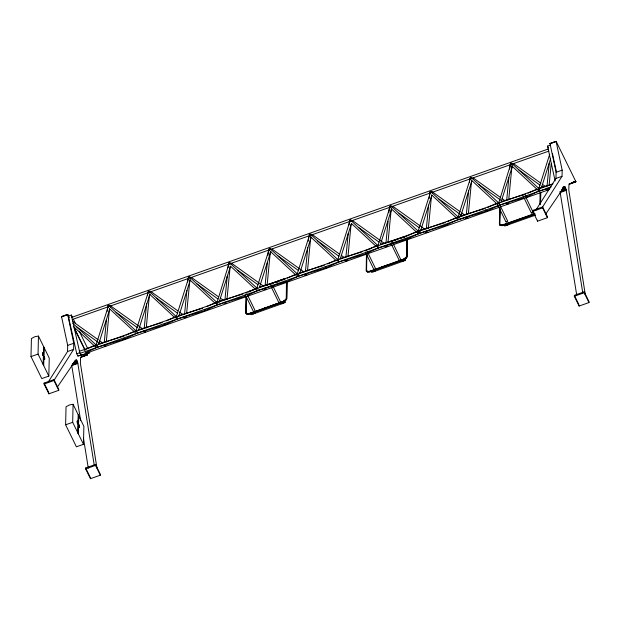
<?xml version="1.0" encoding="UTF-8"?>
<svg xmlns="http://www.w3.org/2000/svg" width="620" height="620" viewBox="0 0 620 620"><rect width="100%" height="100%" fill="white"/><g stroke="black" fill="none" stroke-linecap="round" stroke-linejoin="round"><path stroke-width="0.93" d="M303.854 274.412L305.42 275.528L305.575 273.738M466.279 218.511L464.721 217.574M506.641 204.251L506.804 202.639M547.011 189.991L547.189 188.116M246.078 296.608L245.838 312.604A4.588 2.147 -26 0 0 246.14 313.379L246.427 313.898M246.31 297.073L246.062 313.069A4.588 2.147 -26 0 0 246.373 313.844L248.643 314.294A4.588 2.147 -26 0 0 250.255 313.898L282.588 302.343A4.588 2.147 -26 0 0 284.208 301.584L286.517 299.499A4.588 2.147 -26 0 0 286.858 298.491L287.114 281.558M246.465 296.476L246.218 312.464A4.177 1.953 -26 0 0 246.721 313.348L248.116 313.619A4.177 1.953 -26 0 0 250.038 313.216L282.363 301.669A4.177 1.953 -26 0 0 284.293 300.692L285.712 299.413A4.177 1.953 -26 0 0 286.246 298.166L286.494 282.17M250.325 313.038L251.154 314.728L285.022 302.63L285.053 300.708M286.874 282.03L286.626 298.026A4.588 2.147 -26 0 1 286.293 299.034L283.983 301.119A4.588 2.147 -26 0 1 282.363 301.878L250.031 313.433A4.588 2.147 -26 0 1 248.411 313.829L246.14 313.379M366.459 253.448L366.195 270.374A4.588 2.147 -26 0 0 366.505 271.157L368.776 271.606A4.588 2.147 -26 0 0 370.396 271.204L402.721 259.656A4.588 2.147 -26 0 0 404.341 258.897L406.658 256.812A4.588 2.147 -26 0 0 406.991 255.804L407.255 238.871M366.683 253.913L366.42 270.839A4.588 2.147 -26 0 0 366.73 271.622L369.001 272.072A4.588 2.147 -26 0 0 370.621 271.669L402.946 260.121A4.588 2.147 -26 0 0 404.573 259.362L406.883 257.277A4.588 2.147 -26 0 0 407.216 256.262L407.479 239.335M366.823 254.246L366.583 270.243A4.177 1.953 -26 0 0 367.079 271.118L368.474 271.397A4.177 1.953 -26 0 0 370.396 270.994L402.721 259.439A4.177 1.953 -26 0 0 404.651 258.47L406.077 257.184A4.177 1.953 -26 0 0 406.604 255.936L406.852 239.948M371.512 272.505L405.379 260.4L405.41 258.486M407.038 243.234L407.092 239.467M31 356.578L31.411 338.567L34.953 336.675L38.463 336.071L49.243 358.081L48.833 376.1L41.78 378.595L31 356.578L38.053 354.09L38.463 336.071M43.175 364.545L43.586 346.526M43.447 365.095L43.849 347.076M43.71 365.645L44.121 347.626M44.082 384.02L44.105 383.083L53.979 379.595L58.776 389.399L58.753 390.329L48.879 393.816L44.082 384.02L53.956 380.533L53.979 379.595M48.879 393.816L48.903 392.886M65.627 424.801L66.038 406.782L69.579 404.899L73.09 404.294L83.871 426.304L83.46 444.323L76.407 446.811L65.627 424.801L72.68 422.305L73.09 404.294M47.918 382.548L67.541 351.555L67.681 345.41L61.535 316.603L67.665 314.41L69.052 317.153M53.994 380.401L73.61 349.409L73.749 343.263L67.665 314.41M77.802 432.768L78.213 414.749M78.073 433.318L78.477 415.299M78.337 433.868L78.748 415.85M85.645 468.898L85.669 467.961L95.534 464.473L100.332 474.277L100.316 475.214L90.443 478.702L85.645 468.898L95.511 465.411L95.534 464.473M90.443 478.702L90.466 477.764M499.767 207.654L499.394 223.905A4.588 2.178 -26.1 0 0 499.697 224.703L501.96 225.176A4.588 2.178 -26.1 0 0 503.572 224.789L534.998 213.683M499.991 208.119L499.619 224.37A4.588 2.178 -26.1 0 0 499.921 225.161L502.185 225.641A4.588 2.178 -26.1 0 0 503.796 225.254L534.332 214.466M500.107 209.436L499.782 223.766A4.177 1.976 -26.1 0 0 500.27 224.665L501.657 224.959A4.177 1.976 -26.1 0 0 503.579 224.572L534.107 213.784M532.75 211.366L532.774 210.428L542.639 206.94L547.437 216.744L547.421 217.682L537.548 221.169L532.75 211.366L542.616 207.878L542.639 206.94M537.548 221.169L537.571 220.232M539.935 203.895L540.191 192.425M540.33 196.71L540.415 192.89M540.291 204.716L540.578 192.285M540.586 202.306L540.803 192.75M535.812 210.258L555.954 178.452L556.093 172.306L549.963 143.452L556.163 141.407L575.639 181.164L575.794 181.838L569.695 184.016L575.786 181.629M542.407 207.297L562.022 176.305L562.162 170.167L556.078 141.306M574.306 296.244L574.329 295.314L584.203 291.826L589 301.622L588.977 302.56L579.111 306.048L574.306 296.244L584.179 292.756L584.203 291.826M579.111 306.048L579.126 305.11M104.214 346.239L104.346 345.123A1.217 0.488 44.8 0 0 105.439 346.045A1.217 0.488 44.8 0 0 105.888 345.65M144.181 332.119L144.336 330.7M184.551 317.851L184.706 316.44M224.921 303.591L225.076 302.18M280.426 301.599L272.474 285.161M499.72 204.778L507.757 221.27L507.207 221.875A1.17 0.542 -26 0 1 506.525 222.115L506.183 221.635M525.233 196.029L533.185 212.365L532.634 212.978A1.17 0.542 -26 0 1 531.96 213.218L531.611 212.73M109.213 305.272L109.143 306.451M149.583 291.012L149.513 292.19M189.953 276.745L189.852 278.217M230.082 262.57L230.012 263.748M270.452 248.302L270.382 249.488L308.76 235.949M310.93 234.004L310.806 235.724M345.906 260.594L345.89 261.229L346.045 259.439M350.982 219.852L350.904 221.038M256.246 289.122L256.696 288.091L257.649 288.626M265.205 287.998L265.058 289.757L263.485 288.672M296.616 274.862L297.058 273.823L297.654 274.335M337.086 260.563L337.853 259.625L311.031 234.763M377.138 246.411L377.588 245.373L378.541 245.915M386.097 245.287L385.95 247.047M391.336 205.848L391.274 206.77M417.508 232.144L417.957 231.113L418.554 231.624M426.467 231.02L426.32 232.779L424.746 231.694M430.916 191.417L431.241 192.65M457.475 218.023C457.188 216.202 459.141 217.93 458.164 216.907L470.433 178.149M466.434 216.899L466.201 218.589M471.673 177.467L471.564 178.924M497.845 203.763L498.589 202.647L499.472 203.523M512.043 163.2L511.934 164.664M538.214 189.495L538.664 188.465L539.361 189.255M305.49 274.947L305.428 275.497M104.237 342.589L106.431 319.812M107.26 311.263L107.717 306.52M106.276 342.038L109.477 308.822M144.204 328.468L146.583 303.792M147.413 295.244L147.591 293.345M146.243 327.918L149.451 294.702M184.574 314.201L186.86 290.478M187.69 281.929L187.961 279.085M186.612 313.658L189.821 280.434M224.944 299.94L227.23 276.21M228.059 267.67L228.424 263.872M226.982 299.39L230.183 266.174M265.073 285.758L267.274 262.981M268.003 255.386L268.46 250.643M267.112 285.216L270.32 251.991M305.443 271.498L307.729 247.767M308.373 241.126L308.83 236.383M307.481 270.948L310.69 237.731M345.913 257.199L348.208 233.469M349.029 224.928L349.393 221.131M347.952 256.649L351.067 224.378M385.966 243.048L388.074 221.216M388.903 212.676L389.445 206.979M388.004 242.498L391.212 209.281M426.335 228.788L428.629 205.057M429.265 198.415L429.815 192.719M428.374 228.238L431.582 195.021M466.31 214.66L468.596 190.937M469.418 182.396L469.789 178.599M468.433 213.164L471.456 181.846M506.68 200.399L508.873 177.622M509.694 169.082L510.159 164.331M508.71 199.849L512.011 165.687M547.042 186.139L549.243 163.362M549.173 184.644L551.188 163.758M286.022 281.759L258.191 290.47L257.68 289.904L257.346 290.772L247.915 295.159M406.914 239.049L392.964 243.528M447.284 224.781L419.236 233.383M96.906 467.922L80.398 363.274L80.538 357.128L87.358 354.973L87.226 354.268M458.901 219.131L446.168 225.176M539.632 190.603L527.31 196.726L526.682 196.478M96.433 345.433L96.092 344.829L108.361 306.071M98.65 344.053L109.756 308.985M109.322 306.032L136.423 331.305L136.067 330.708L148.335 291.95M138.624 329.933L150.017 293.942M149.691 291.772L176.785 317.037L176.429 316.448L188.697 277.69M178.7 316.588L190.387 279.674M190.053 277.504L217.031 302.537L229.067 263.423M219.069 302.328L230.462 266.337M269.204 249.248L256.851 288.099M259.493 287.223L270.886 251.232M297.639 274.342L297.298 273.738L309.566 234.98M299.569 273.885L311.256 236.972M337.838 259.633L350.044 220.681M340.334 258.664L351.431 223.595M390.096 206.53L378.006 245.667L351.083 220.612M380.385 244.513L391.778 208.522M418.531 231.624L418.198 231.028L430.466 192.27M420.461 231.175L431.853 195.184M460.722 216.124L471.82 181.063M510.803 163.882L498.713 203.019M501.092 201.864L512.484 165.873M539.648 189.495L538.904 188.379L549.707 154.233M541.462 187.604L550.514 158.991M148.389 291.237L148.405 292.973M188.759 276.977L188.775 278.706M228.888 262.795L228.904 264.531M269.258 248.535L269.274 250.263M309.737 234.236L309.651 235.678M349.788 220.085L349.928 222.053M390.151 205.825L390.166 207.553M430.125 191.704L430.264 193.665M470.495 177.436L470.41 178.886M510.857 163.176L510.872 164.905M400.721 259.493L392.832 242.939M378.502 247.775L366.242 253.642L365.606 253.386M418.872 233.508L406.604 239.374L405.759 238.878M57.303 387.167L76.152 359.507L77.756 363.033L94.217 465.031M545.716 214.063L564.564 186.403L566.168 189.937L582.784 292.873M96.991 346.991L97.356 347.301L97.41 346.805M123.628 338.559L124.473 339.055L136.477 333.475C136.741 332.088 137.284 333.746 137.376 332.684M137.322 333.18L165.075 324.717L165.067 323.919M163.998 324.291L164.843 324.795L176.847 319.215C177.111 317.828 177.653 319.486 177.746 318.424M177.692 318.913L205.437 310.45L205.437 309.651M217.542 304.087L218.062 304.653L218.116 304.156M218.062 304.653L245.869 296.104M258.191 290.47L258.246 289.982M298.042 275.644L298.561 276.21L298.615 275.714M325.144 266.98L326.19 267.794L338.187 262.214C338.45 260.826 338.993 262.477 339.094 261.415M378.867 247.644L379.146 247.264M419.453 233.5L419.453 232.702M552.994 183.884L539.121 188.124L539.222 189.263M108.151 305.35L108.167 307.466M458.536 219.232L457.947 219.356M539.276 190.704L538.532 190.658M285.936 299.879L285.657 300.204L285.456 299.708M405.263 258.656L406.302 257.649A4.177 1.953 -26 0 0 406.829 256.401M285.324 300.537L284.518 301.157A4.177 1.953 -26 0 1 282.588 302.134L250.263 313.681A4.177 1.953 -26 0 1 249.759 313.844M254.649 310.884L254.998 310.395L246.962 293.911M575.786 181.862L568.951 184.024L568.811 190.169L585.319 294.818M247.791 292.284L248.256 291.942M85.366 352.78L96.511 347.595L96.829 346.735M204.36 310.031L205.367 310.434M205.212 310.535L217.217 304.955L217.535 304.087M245.497 296.252L244.497 295.856M284.867 281.589L285.712 282.092L297.716 276.512L298.034 275.652M248.628 291.71L248.76 291.632A4.588 2.147 -26 0 1 250.379 290.873L253.968 289.594M374.805 268.786L375.356 268.173L367.327 251.681M257.176 290.478L256.711 290.447M297.546 276.218L297.081 276.187M378.068 247.767L377.603 247.737M418.438 233.5L417.973 233.476M84.297 350.06L94.589 345.278M125.984 335.141L134.555 331.15M166.354 320.873L174.925 316.89M206.724 306.613L214.435 303.025M287.223 278.171L295.794 274.187M327.693 263.872L335.412 260.284M365.172 250.914L376.317 245.737M405.542 236.654L416.686 231.469M447.229 221.735L455.801 217.752M487.591 207.475L496.171 203.484M498.945 205.414L486.948 210.994L486.312 210.738M527.961 193.208L536.54 189.224M267.445 284.781L282.704 279.326A4.588 2.147 -26 0 1 284.324 278.923L284.82 278.884M253.069 290.129L250.379 291.09A4.177 1.953 -26 0 0 248.899 291.78M267.437 284.991L282.704 279.535A4.177 1.953 -26 0 1 284.627 279.132L285.006 279.139M275.753 282.356L278.442 281.395M275.745 282.565L278.442 281.604M388.701 242.234L403.07 237.103A4.588 2.147 -26 0 1 404.682 236.701M391.39 241.482L397.676 239.235M400.373 238.274L403.062 237.313M262.841 308.768L265.531 307.799M271.824 305.551L276.311 303.947M381.409 267.181L387.694 264.934M402.055 260.229L370.621 271.459A4.177 1.953 -26 0 1 369.629 271.738M549.948 143.592L556.163 141.407L549.971 143.724M61.535 316.696L67.751 314.503M61.558 316.828L67.781 314.557M555.125 180.885L547.538 146.095L550.576 145.026M77.872 356.004L89.784 352.718L77.872 356.004L76.764 353.749L68.293 316.107L71.331 315.038L72.594 317.603M71.517 317.448L548.212 149.025M72.238 319.509L107.857 306.931M109.678 306.28L148.033 292.733M149.862 292.09L188.217 278.535M190.046 277.892L228.4 264.337M230.222 263.694L268.576 250.139M310.589 235.298L349.858 221.425M351.679 220.782L390.034 207.227M391.863 206.584L430.218 193.029M432.047 192.386L470.402 178.839M472.223 178.188L510.578 164.641M512.407 163.998L548.933 151.086M556.093 172.306L562.162 170.167M67.681 345.41L73.749 343.263M555.954 178.452L562.022 176.305M67.541 351.555L73.61 349.409M79.282 351.315L552.358 184.171M76.764 353.749L79.802 352.679L71.331 315.038M80.003 353.385L551.25 186.883M85.622 353.4L549.529 189.495M573.066 182.164L575.67 181.242M573.097 182.241L575.693 181.327M573.144 182.404L575.724 181.404M569.695 183.706L575.771 181.559M82.135 356.423L86.444 354.81M82.15 356.5L86.49 354.973M87.389 354.904L81.29 357.12L87.381 354.803M562.983 187.132L564.719 186.519M563.169 187.349L564.905 186.736M562.503 187.976L565.107 187.062M562.72 188.379L565.324 187.457M74.958 360.77L76.694 360.158M74.307 361.483L76.911 360.561M562.061 189.147L565.533 187.922M73.648 362.251L77.12 361.026M561.394 189.96L565.735 188.426M73.85 362.754L77.322 361.53M561.573 190.48L565.913 188.945M72.292 363.886L77.5 362.049M559.984 191.603L566.06 189.457M560.1 192.076L566.168 189.937M72.439 364.397L77.647 362.56M77.756 363.033L71.688 365.18L80.639 420.662M566.238 190.356L560.17 192.494L576.708 295.019M71.757 365.599L77.826 363.452M534.332 214.249L503.804 225.037A4.177 1.976 -26.1 0 1 503.3 225.192M535.114 215.279L504.719 226.021L503.889 224.339M501.526 201.539L525.574 194.2M540.159 190.851L550.335 187.744M459.304 216.365L485.204 208.467M499.79 205.112L523.838 197.78M525.69 197.214L527.543 196.649L527.597 196.153M419.337 230.485L445.238 222.588M459.428 219.371L487.173 210.909L487.227 210.42M380.82 244.187L404.868 236.848M339.838 258.618L362.041 251.844M379.084 247.76L391.112 244.094M299.367 272.916L324.338 265.298M339.031 261.911L366.784 253.448M259.927 286.897L283.976 279.558M298.561 276.21L326.306 267.747L326.306 266.949M218.868 301.359L242.916 294.019M178.498 315.619L202.546 308.287M138.128 329.887L162.177 322.547M98.162 344.007L124.062 336.102M97.356 347.301L125.1 338.838L125.155 338.342M390.988 242.947L391.181 242.931A1.17 0.542 -26 0 0 391.863 242.691M539.315 191.146L538.462 190.65M458.575 219.674L457.947 219.426M418.608 233.794L417.973 233.546M378.239 248.062L377.611 247.806M338.187 262.214L337.559 261.958M297.716 276.512L297.081 276.257M257.346 290.772L256.711 290.524M217.217 304.955L216.581 304.699M176.847 319.215L176.212 318.959M136.477 333.475L135.842 333.227M96.511 347.595L96.1 347.518M538.904 188.379L539.617 189.007M458.164 216.907L459.102 217.783M418.198 231.028L418.911 231.647M337.776 259.439L338.489 260.067M297.298 273.738L298.019 274.365M216.799 302.18L217.519 302.808M176.429 316.448L177.15 317.068M136.067 330.708L136.78 331.328M96.092 344.829L97.03 345.704M539.121 188.124L539.788 188.999M247.551 314.03L248.341 314.084A4.177 1.953 -26 0 0 248.79 314.046M501.1 225.362L501.89 225.424A4.177 1.976 -26.1 0 0 502.339 225.393M246.489 292.958L246.016 292.911A1.17 0.542 -26 0 0 245.791 292.966M500.743 225.254L500.495 225.13A4.177 1.976 -26.1 0 1 500.123 224.742M216.876 302.366L216.287 302.498L216.14 303.622M176.514 316.634L175.917 316.758L175.77 317.889M136.144 330.894L135.261 330.855L135.16 331.964M96.449 345.425L95.705 344.991L95.434 346.27M350.385 219.767L351.951 221.557M513.616 163.688L540.942 183.264M542.5 184.38L544.848 186.062M518.909 170.027L539.989 185.132M541.554 186.248L543.112 187.372M473.246 177.948L500.572 197.524M502.138 198.648L504.479 200.322M478.539 184.287L502.743 201.632M432.101 191.65L460.203 211.792M461.768 212.908L464.109 214.59M438.952 199.113L462.373 215.892M392.91 206.328L424.917 229.268M398.986 213.233L419.283 227.78M352.54 220.596L384.555 243.528M358.616 227.494L378.913 242.04M312.488 234.748L339.814 254.324M341.38 255.44L344.503 257.68M317.781 241.087L338.861 256.192M272.017 249.046L304.025 271.978M278.093 255.952L298.39 270.49M231.647 263.306L263.655 286.246M237.724 270.212L258.021 284.758M191.518 277.489L218.062 296.507M220.402 298.189L223.526 300.421M196.811 283.828L217.891 298.933M150.366 291.191L177.692 310.767M179.25 311.891L183.156 314.689M156.442 298.096L177.522 313.201M109.996 305.451L142.786 328.949M116.072 312.356L137.152 327.461M72.37 321.253L98.138 339.714M99.696 340.829L102.819 343.069M76.888 327.035L100.308 343.821M498.542 205.336L498.1 204.91M337.753 259.741L336.97 259.586L336.869 260.695M256.913 288.3L256.13 288.153L256.029 289.261M511.252 163.037L512.601 164.579M470.882 177.297L472.231 178.839M390.546 205.685L391.894 207.227M310.023 234.135L311.015 235.197M269.654 248.395L270.994 249.938M229.524 262.578L230.865 264.12M189.154 276.838L190.34 278.155M148.785 291.098L150.125 292.64M108.818 305.226L110.275 306.947M512.159 163.703L538.982 188.565M511.857 165.966L537.974 190.169M471.789 177.971L498.612 202.833M471.495 180.226L497.604 204.437M432.125 192.882L458.242 217.093M431.83 195.145L456.529 218.046M391.453 206.351L418.275 231.213M391.15 208.615L416.562 232.167M351.494 223.526L376.193 246.427M310.023 236.367L336.141 260.578M270.56 249.062L297.383 273.931M270.258 251.325L295.67 274.877M230.19 263.329L257.013 288.192M230.594 266.244L255.301 289.145M189.759 279.767L215.171 303.32M149.389 294.027L174.801 317.587M109.725 308.946L134.431 331.847M72.881 323.423L96.17 345.014M73.284 326.337L94.465 345.968M431.257 191.743L432.373 193.145M176.63 316.99L175.786 316.495L175.522 317.704M533.185 212.365L532.658 212.234A1.17 0.542 -26 0 0 532.208 212.373M399.086 260.075L391.073 243.66M526.465 196.23L526.109 195.579M486.096 210.49L485.739 209.839M458.56 217.76L457.514 216.953L457.258 218.162M96.487 345.681L95.441 344.875L95.302 346.448M499.418 203.267L498.751 202.383L498.852 203.523M459.056 217.527L458.382 216.644L458.482 217.783M419.081 231.647L418.415 230.764L418.639 232.267M378.712 245.915L378.045 245.032L378.053 245.83L377.022 245.435L376.921 246.543M338.66 260.067L338.086 259.191L337.939 259.672M298.189 274.365L297.515 273.482L297.522 274.28L296.492 273.885L296.391 275.001M257.819 288.626L257.246 287.757L257.091 288.238M217.69 302.808L217.016 301.925L217.023 302.723L215.993 302.328L215.892 303.436M177.32 317.068L176.646 316.185L176.654 316.983M136.95 331.328L136.284 330.445L135.4 332.149M547.538 146.095L548.382 147.808M542.616 207.878L547.421 217.682M584.179 292.756L588.977 302.56M533.169 211.249L535.168 215.334M574.732 296.127L578.731 304.296M501.836 225.192L502.061 225.649M500.518 224.789L500.921 225.626M500.511 225.122L500.735 225.587M499.759 224.75L499.983 225.215M73.431 319.315L75.524 323.601M79.298 331.305L87.684 348.44M74.966 329.236L84.684 349.091M68.293 316.107L69.138 317.82M74.168 328.096L85.072 350.37M79.802 352.679L80.91 354.935M53.956 380.533L58.753 390.329M95.511 465.411L100.316 475.214M72.68 422.305L83.46 444.323M38.053 354.09L48.833 376.1M44.105 383.083L48.507 392.065M85.669 467.961L90.063 476.95M523.055 195.897L531.425 213.086M497.961 205.499L505.998 221.991M406.588 256.905L406.821 257.37M405.813 257.486L406.046 257.951M405.813 257.812L406.038 258.276M405.627 257.982L405.852 258.447M404.558 258.711L405.379 260.4M404.472 258.819L404.697 259.284M365.567 252.41L373.596 268.894M368.652 271.614L368.877 272.079M367.505 271.599L367.73 272.064M367.551 272.033L367.327 271.568A4.177 1.953 -26 0 1 366.931 271.211M366.567 271.204L366.792 271.669M284.448 278.915L284.681 279.38M286.231 299.127L286.456 299.592M285.448 300.041L285.68 300.506M285.27 300.204L285.495 300.669M284.192 300.933L285.022 302.63M284.107 301.041L284.34 301.506M270.715 285.89L278.667 302.219M245.202 294.632L253.239 311.124M248.287 313.844L248.512 314.309M247.147 313.829L247.372 314.294M247.194 314.255L246.962 313.79A4.177 1.953 -26 0 1 246.566 313.433M539.454 189.581L538.253 188.426L537.997 189.635M499.085 203.84L497.883 202.686L497.628 203.903M418.748 232.229L417.547 231.074L417.291 232.283M97.131 345.797L96.309 344.573L96.41 345.712M552.42 153.489L556.52 172.29M83.398 437.743L88.296 468.123M404.875 258.935A4.177 1.953 -26 0 1 402.954 259.904M370.187 248.868A4.588 2.147 -26 0 1 370.737 248.651M403.566 237.15A4.177 1.953 -26 0 1 404.535 236.949M404.139 258.928A3.34 1.558 -26 0 1 403.752 259.137M375.581 270.676A1.945 0.907 -26 0 1 373.038 271.583M404.341 259.958A1.945 0.907 -26 0 1 402.829 261.221A1.945 0.907 -26 0 1 401.047 261.377M400.233 259.881A1.17 0.542 -26 0 1 399.784 260.067M365.924 250.821A1.17 0.542 -26 0 1 366.149 250.744M108.26 306.458A1.217 0.488 44.8 0 1 107.833 305.761M226.486 303.42A1.217 0.488 44.8 0 1 224.874 302.242M229.191 264.035A1.217 0.488 44.8 0 1 228.54 263.113M145.746 331.94A1.217 0.488 44.8 0 1 144.135 330.77M148.692 292.756A1.217 0.488 44.8 0 1 147.893 291.857M186.116 317.68A1.217 0.488 44.8 0 1 184.504 316.51M188.821 278.303A1.217 0.488 44.8 0 1 188.17 277.373M266.615 289.238A1.217 0.488 44.8 0 1 265.004 288.067M269.56 250.054A1.217 0.488 44.8 0 1 268.762 249.155M347.456 260.679A1.217 0.488 44.8 0 1 345.851 259.501M347.471 260.036A1.217 0.488 44.8 0 1 347.556 260.594M350.161 221.294A1.217 0.488 44.8 0 1 349.51 220.371M306.985 274.978A1.217 0.488 44.8 0 1 305.373 273.8M309.69 235.592A1.217 0.488 44.8 0 1 309.039 234.67M427.978 232.174A1.217 0.488 44.8 0 1 427.188 232.074A1.217 0.488 44.8 0 1 426.273 231.09M430.582 192.882A1.217 0.488 44.8 0 1 429.931 191.952M387.608 246.442A1.217 0.488 44.8 0 1 386.818 246.334A1.217 0.488 44.8 0 1 385.904 245.35M390.453 207.336A1.217 0.488 44.8 0 1 389.654 206.437M548.723 189.387A1.217 0.488 44.8 0 1 547.894 189.425A1.217 0.488 44.8 0 1 546.886 188.224M467.984 217.915A1.217 0.488 44.8 0 1 467.162 217.953A1.217 0.488 44.8 0 1 466.147 216.744M470.789 178.955A1.217 0.488 44.8 0 1 469.991 178.056M508.354 203.654A1.217 0.488 44.8 0 1 507.532 203.685A1.217 0.488 44.8 0 1 506.517 202.484M511.159 164.695A1.217 0.488 44.8 0 1 510.361 163.796M286.471 298.631A4.177 1.953 -26 0 1 286.169 299.545M284.138 300.925A3.34 1.558 -26 0 1 283.774 301.157M249.868 313.387A3.34 1.558 -26 0 1 249.472 313.48M249.511 291.811A4.588 2.147 -26 0 1 250.054 291.555M255.215 312.899A1.945 0.907 -26 0 1 252.681 313.813M283.503 302.793A1.945 0.907 -26 0 1 280.511 303.42M279.876 302.103A1.17 0.542 -26 0 1 279.651 302.211M271.072 284.309A1.17 0.542 -26 0 1 271.304 284.231M500.03 224.502A4.177 1.976 -26.1 0 1 500.007 224.231M503.417 224.727A3.34 1.581 -26.1 0 1 503.021 224.828M508.788 224.208A1.945 0.922 -26.1 0 1 506.246 225.099M535.331 215.086A1.945 0.922 -26.1 0 1 534.076 214.822M42.594 352.803L42.819 355.516L42.594 352.803M44.485 356.655L44.702 359.368L44.485 356.655M77.221 421.026L77.438 423.739L77.221 421.026M79.104 424.878L79.329 427.591L79.104 424.878"/></g></svg>
